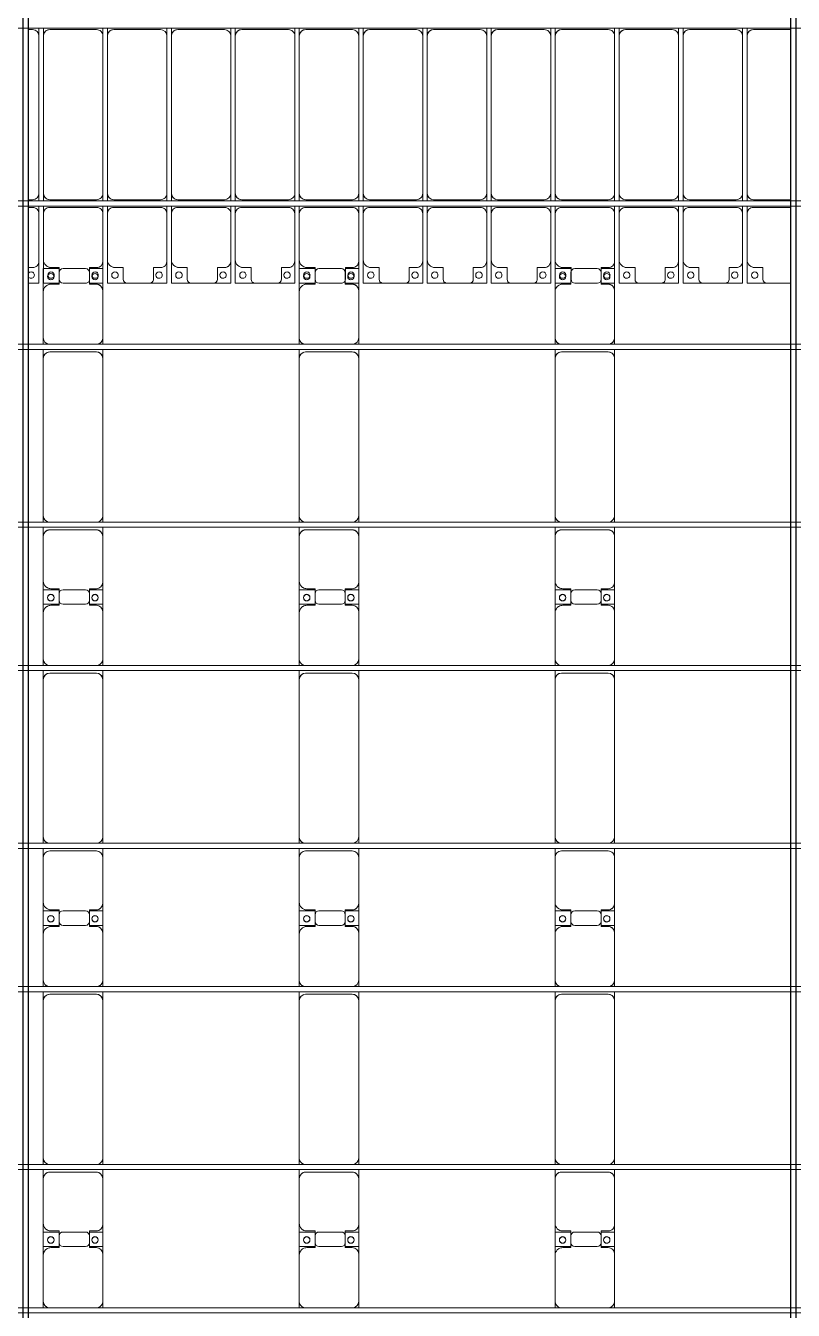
# Model space of a CAD drawing. Header units: millimetres. Extents: x -147246 to 112336, y -213734 to -86506.
# Drawn here: x -122486 to -116486, y -140885 to -130845 of the extents above; entities that cross this region are included whole.
import ezdxf

# ---------------------------------------------------------------- set-up
doc = ezdxf.new("R2010")
doc.units = ezdxf.units.MM
doc.layers.add('A-GENM', color=13, linetype='Continuous', lineweight=9)
doc.layers.add('S-BEAM', color=12, linetype='Continuous', lineweight=9)

# ---------------------------------------------------------------- blocks, each defined once
blk = doc.blocks.new('Dải phao đi lại kèm đỡ invester - DẢI PHAO ĐI LẠI-14853-BỐ TRÍ KHUNG KẾT CẤU BÈ PIN 05')
at = {"layer": 'A-GENM', "color": 7}
for p, q in [((17673, 670), (17640, 670)), ((17723, 681), (17723, 620)), ((17723, -610), (17723, 620)), ((17758, 620), (17758, 681)), ((17758, 620), (17758, -610)), ((18173, 670), (17808, 670)), ((18223, 681), (18223, 620)), ((18223, -610), (18223, 620)), ((18258, 620), (18258, 681)), ((18258, 620), (18258, -610)), ((18673, 670), (18308, 670)), ((18723, 681), (18723, 620)), ((18723, -610), (18723, 620)), ((18758, 620), (18758, 681)), ((18758, 620), (18758, -610)), ((19173, 670), (18808, 670)), ((19223, 681), (19223, 620)), ((19223, -610), (19223, 620)), ((19258, 620), (19258, 681)), ((19258, 620), (19258, -610)), ((19673, 670), (19308, 670)), ((19723, 681), (19723, 620)), ((19723, -610), (19723, 620)), ((19758, 620), (19758, 681)), ((19758, 620), (19758, -610)), ((20173, 670), (19808, 670)), ((20223, 681), (20223, 620)), ((20223, -610), (20223, 620)), ((20258, 620), (20258, 681)), ((20258, 620), (20258, -610)), ((20673, 670), (20308, 670)), ((20723, 681), (20723, 620)), ((20723, -610), (20723, 620)), ((20758, 620), (20758, 681)), ((20758, 620), (20758, -610)), ((21173, 670), (20808, 670)), ((21223, 681), (21223, 620)), ((21223, -610), (21223, 620)), ((21258, 620), (21258, 681)), ((21258, 620), (21258, -610)), ((21673, 670), (21308, 670)), ((21723, 681), (21723, 620)), ((21723, -610), (21723, 620)), ((21758, 620), (21758, 681)), ((21758, 620), (21758, -610)), ((22173, 670), (21808, 670)), ((22223, 681), (22223, 620)), ((22223, -610), (22223, 620)), ((22258, 620), (22258, 681)), ((22258, 620), (22258, -610)), ((22673, 670), (22308, 670)), ((22723, 681), (22723, 620)), ((22723, -610), (22723, 620)), ((22758, 620), (22758, 681)), ((22758, 620), (22758, -610)), ((23173, 670), (22808, 670)), ((23223, 681), (23223, 620)), ((23223, -610), (23223, 620)), ((23258, 620), (23258, 681)), ((23258, 620), (23258, -610)), ((23600, 670), (23308, 670)), ((17640, -660), (17673, -660)), ((17723, -610), (17723, -669)), ((17758, -669), (17758, -610)), ((17808, -660), (18173, -660)), ((18223, -610), (18223, -669)), ((18258, -669), (18258, -610)), ((18308, -660), (18673, -660)), ((18723, -610), (18723, -669)), ((18758, -669), (18758, -610)), ((18808, -660), (19173, -660)), ((19223, -610), (19223, -669)), ((19258, -669), (19258, -610)), ((19308, -660), (19673, -660)), ((19723, -610), (19723, -669)), ((19758, -669), (19758, -610)), ((19808, -660), (20173, -660)), ((20223, -610), (20223, -669)), ((20258, -669), (20258, -610)), ((20308, -660), (20673, -660)), ((20723, -610), (20723, -669)), ((20758, -669), (20758, -610)), ((20808, -660), (21173, -660)), ((21223, -610), (21223, -669)), ((21258, -669), (21258, -610)), ((21308, -660), (21673, -660)), ((21723, -610), (21723, -669)), ((21758, -669), (21758, -610)), ((21808, -660), (22173, -660)), ((22223, -610), (22223, -669)), ((22258, -669), (22258, -610)), ((22308, -660), (22673, -660)), ((22723, -610), (22723, -669)), ((22758, -669), (22758, -610)), ((22808, -660), (23173, -660)), ((23223, -610), (23223, -669)), ((23258, -669), (23258, -610)), ((23308, -660), (23600, -660)), ((17673, -720), (17640, -720)), ((17723, -709), (17723, -770)), ((17723, -1140), (17723, -770)), ((17758, -770), (17758, -709)), ((17758, -770), (17758, -1130)), ((18173, -720), (17808, -720)), ((18223, -709), (18223, -770)), ((18223, -1140), (18223, -770)), ((18258, -770), (18258, -709)), ((18258, -770), (18258, -1130)), ((18673, -720), (18308, -720)), ((18723, -709), (18723, -770)), ((18723, -1140), (18723, -770)), ((18758, -770), (18758, -709)), ((18758, -770), (18758, -1130)), ((19173, -720), (18808, -720)), ((19223, -709), (19223, -770)), ((19223, -1140), (19223, -770)), ((19258, -770), (19258, -709)), ((19258, -770), (19258, -1130)), ((19673, -720), (19308, -720)), ((19723, -709), (19723, -770)), ((19723, -1140), (19723, -770)), ((19758, -770), (19758, -709)), ((19758, -770), (19758, -1130)), ((20173, -720), (19808, -720)), ((20223, -709), (20223, -770)), ((20223, -1140), (20223, -770)), ((20258, -770), (20258, -709)), ((20258, -770), (20258, -1130)), ((20673, -720), (20308, -720)), ((20723, -709), (20723, -770)), ((20723, -1140), (20723, -770)), ((20758, -770), (20758, -709)), ((20758, -770), (20758, -1130)), ((21173, -720), (20808, -720)), ((21223, -709), (21223, -770)), ((21223, -1140), (21223, -770)), ((21258, -770), (21258, -709)), ((21258, -770), (21258, -1130)), ((21673, -720), (21308, -720)), ((21723, -709), (21723, -770)), ((21723, -1140), (21723, -770)), ((21758, -770), (21758, -709)), ((21758, -770), (21758, -1130)), ((22173, -720), (21808, -720)), ((22223, -709), (22223, -770)), ((22223, -1140), (22223, -770)), ((22258, -770), (22258, -709)), ((22258, -770), (22258, -1130)), ((22673, -720), (22308, -720)), ((22723, -709), (22723, -770)), ((22723, -1140), (22723, -770)), ((22758, -770), (22758, -709)), ((22758, -770), (22758, -1130)), ((23173, -720), (22808, -720)), ((23223, -709), (23223, -770)), ((23223, -1140), (23223, -770)), ((23258, -770), (23258, -709)), ((23258, -770), (23258, -1130)), ((23600, -720), (23308, -720)), ((17640, -1190), (17673, -1190)), ((17723, -1140), (17723, -1312)), ((17758, -1312), (17758, -1130)), ((17818, -1190), (17882, -1190)), ((17882, -1190), (17882, -1282)), ((18118, -1282), (18118, -1190)), ((18118, -1190), (18173, -1190)), ((18223, -1140), (18223, -1312)), ((18258, -1312), (18258, -1130)), ((18318, -1190), (18382, -1190)), ((18382, -1190), (18382, -1282)), ((18618, -1282), (18618, -1190)), ((18618, -1190), (18673, -1190)), ((18723, -1140), (18723, -1312)), ((18758, -1312), (18758, -1130)), ((18818, -1190), (18882, -1190)), ((18882, -1190), (18882, -1282)), ((19118, -1282), (19118, -1190)), ((19118, -1190), (19173, -1190)), ((19223, -1140), (19223, -1312)), ((19258, -1312), (19258, -1130)), ((19318, -1190), (19382, -1190)), ((19382, -1190), (19382, -1282)), ((19618, -1282), (19618, -1190)), ((19618, -1190), (19673, -1190)), ((19723, -1140), (19723, -1312)), ((19758, -1312), (19758, -1130)), ((19818, -1190), (19882, -1190)), ((19882, -1190), (19882, -1282)), ((20118, -1282), (20118, -1190)), ((20118, -1190), (20173, -1190)), ((20223, -1140), (20223, -1312)), ((20258, -1312), (20258, -1130)), ((20318, -1190), (20382, -1190)), ((20382, -1190), (20382, -1282)), ((20618, -1282), (20618, -1190)), ((20618, -1190), (20673, -1190)), ((20723, -1140), (20723, -1312)), ((20758, -1312), (20758, -1130)), ((20818, -1190), (20882, -1190)), ((20882, -1190), (20882, -1282)), ((21118, -1282), (21118, -1190)), ((21118, -1190), (21173, -1190)), ((21223, -1140), (21223, -1312)), ((21258, -1312), (21258, -1130)), ((21318, -1190), (21382, -1190)), ((21382, -1190), (21382, -1282)), ((21618, -1282), (21618, -1190)), ((21618, -1190), (21673, -1190)), ((21723, -1140), (21723, -1312)), ((21758, -1312), (21758, -1130)), ((21818, -1190), (21882, -1190)), ((21882, -1190), (21882, -1282)), ((22118, -1282), (22118, -1190)), ((22118, -1190), (22173, -1190)), ((22223, -1140), (22223, -1312)), ((22258, -1312), (22258, -1130)), ((22318, -1190), (22382, -1190)), ((22382, -1190), (22382, -1282)), ((22618, -1282), (22618, -1190)), ((22618, -1190), (22673, -1190)), ((22723, -1140), (22723, -1312)), ((22758, -1312), (22758, -1130)), ((22818, -1190), (22882, -1190)), ((22882, -1190), (22882, -1282)), ((23118, -1282), (23118, -1190)), ((23118, -1190), (23173, -1190)), ((23223, -1140), (23223, -1312)), ((23258, -1312), (23258, -1130)), ((23318, -1190), (23382, -1190)), ((23382, -1190), (23382, -1282)), ((17723, -1312), (17640, -1312)), ((17882, -1312), (17758, -1312)), ((17912, -1312), (18088, -1312)), ((18223, -1312), (18118, -1312)), ((18412, -1312), (18258, -1312)), ((18412, -1312), (18588, -1312)), ((18723, -1312), (18588, -1312)), ((18912, -1312), (18758, -1312)), ((18912, -1312), (19088, -1312)), ((19223, -1312), (19088, -1312)), ((19412, -1312), (19258, -1312)), ((19412, -1312), (19588, -1312)), ((19723, -1312), (19588, -1312)), ((19882, -1312), (19758, -1312)), ((19912, -1312), (20088, -1312)), ((20223, -1312), (20118, -1312)), ((20412, -1312), (20258, -1312)), ((20412, -1312), (20588, -1312)), ((20723, -1312), (20588, -1312)), ((20912, -1312), (20758, -1312)), ((20912, -1312), (21088, -1312)), ((21223, -1312), (21088, -1312)), ((21412, -1312), (21258, -1312)), ((21412, -1312), (21588, -1312)), ((21723, -1312), (21588, -1312)), ((21882, -1312), (21758, -1312)), ((21912, -1312), (22088, -1312)), ((22223, -1312), (22118, -1312)), ((22412, -1312), (22258, -1312)), ((22412, -1312), (22588, -1312)), ((22723, -1312), (22588, -1312)), ((22911, -1312), (22758, -1312)), ((22912, -1312), (23088, -1312)), ((23223, -1312), (23088, -1312)), ((23412, -1312), (23258, -1312)), ((23412, -1312), (23588, -1312)), ((23600, -1312), (23588, -1312))]:
    blk.add_line(p, q, dxfattribs=at)
for centre, radius, start, end in [((17673, 620), 50, 0, 90), ((17673, 620), 50, 0, 90), ((17808, 620), 50, 90, 180), ((17808, 620), 50, 90, 165), ((18173, 620), 50, 360, 90), ((18173, 620), 50, 360, 90), ((18308, 620), 50, 90, 180), ((18308, 620), 50, 90, 165), ((18673, 620), 50, 0, 90), ((18673, 620), 50, 0, 90), ((18808, 620), 50, 90, 180), ((18808, 620), 50, 90, 165), ((19173, 620), 50, 0, 90), ((19173, 620), 50, 0, 90), ((19308, 620), 50, 90, 180), ((19308, 620), 50, 90, 165), ((19673, 620), 50, 360, 90), ((19673, 620), 50, 360, 90), ((19808, 620), 50, 90, 180), ((19808, 620), 50, 90, 165), ((20173, 620), 50, 0, 90), ((20173, 620), 50, 0, 90), ((20308, 620), 50, 90, 180), ((20308, 620), 50, 90, 165), ((20673, 620), 50, 0, 90), ((20673, 620), 50, 0, 90), ((20808, 620), 50, 90, 180), ((20808, 620), 50, 90, 165), ((21173, 620), 50, 0, 90), ((21173, 620), 50, 0, 90), ((21308, 620), 50, 90, 180), ((21308, 620), 50, 90, 165), ((21673, 620), 50, 360, 90), ((21673, 620), 50, 360, 90), ((21808, 620), 50, 90, 180), ((21808, 620), 50, 90, 165), ((22173, 620), 50, 360, 90), ((22173, 620), 50, 360, 90), ((22308, 620), 50, 90, 180), ((22308, 620), 50, 90, 165), ((22673, 620), 50, 0, 90), ((22673, 620), 50, 0, 90), ((22808, 620), 50, 90, 180), ((22808, 620), 50, 90, 165), ((23173, 620), 50, 0, 90), ((23173, 620), 50, 0, 90), ((23308, 620), 50, 90, 180), ((23308, 620), 50, 90, 165), ((17673, -610), 50, 270, 360), ((17673, -610), 50, 315, 360), ((17808, -610), 50, 180, 270), ((17808, -610), 50, 180, 255), ((18173, -610), 50, 270, 0), ((18173, -610), 50, 315, 0), ((18308, -610), 50, 180, 270), ((18308, -610), 50, 180, 255), ((18673, -610), 50, 270, 0), ((18673, -610), 50, 315, 0), ((18808, -610), 50, 180, 270), ((18808, -610), 50, 180, 255), ((19173, -610), 50, 270, 360), ((19173, -610), 50, 315, 360), ((19308, -610), 50, 180, 270), ((19308, -610), 50, 180, 255), ((19673, -610), 50, 270, 0), ((19673, -610), 50, 315, 0), ((19808, -610), 50, 180, 270), ((19808, -610), 50, 180, 255), ((20173, -610), 50, 270, 0), ((20173, -610), 50, 315, 0), ((20308, -610), 50, 180, 270), ((20308, -610), 50, 180, 255), ((20673, -610), 50, 270, 0), ((20673, -610), 50, 315, 0), ((20808, -610), 50, 180, 270), ((20808, -610), 50, 180, 255), ((21173, -610), 50, 270, 0), ((21173, -610), 50, 315, 0), ((21308, -610), 50, 180, 270), ((21308, -610), 50, 180, 255), ((21673, -610), 50, 270, 0), ((21673, -610), 50, 315, 0), ((21808, -610), 50, 180, 270), ((21808, -610), 50, 180, 255), ((22173, -610), 50, 270, 0), ((22173, -610), 50, 315, 0), ((22308, -610), 50, 180, 270), ((22308, -610), 50, 180, 225), ((22308, -610), 50, 237.5096, 255), ((22673, -610), 50, 270, 0), ((22673, -610), 50, 315, 0), ((22808, -610), 50, 180, 270), ((22808, -610), 50, 180, 255), ((23173, -610), 50, 270, 0), ((23173, -610), 50, 315, 0), ((23308, -610), 50, 180, 270), ((23308, -610), 50, 180, 255), ((17673, -770), 50, 360, 90), ((17673, -770), 50, 45, 90), ((17808, -770), 50, 90, 180), ((17808, -770), 50, 90, 135), ((18173, -770), 50, 360, 90), ((18173, -770), 50, 45, 90), ((18308, -770), 50, 90, 180), ((18308, -770), 50, 90, 135), ((18673, -770), 50, 0, 90), ((18673, -770), 50, 45, 90), ((18808, -770), 50, 90, 180), ((18808, -770), 50, 90, 135), ((19173, -770), 50, 360, 90), ((19173, -770), 50, 45, 90), ((19308, -770), 50, 90, 180), ((19308, -770), 50, 90, 135), ((19673, -770), 50, 0, 90), ((19673, -770), 50, 45, 90), ((19808, -770), 50, 90, 180), ((19808, -770), 50, 90, 135), ((20173, -770), 50, 0, 90), ((20173, -770), 50, 45, 90), ((20308, -770), 50, 90, 180), ((20308, -770), 50, 90, 135), ((20673, -770), 50, 360, 90), ((20673, -770), 50, 45, 90), ((20808, -770), 50, 90, 180), ((20808, -770), 50, 90, 135), ((21173, -770), 50, 360, 90), ((21173, -770), 50, 45, 90), ((21308, -770), 50, 90, 180), ((21308, -770), 50, 90, 135), ((21673, -770), 50, 360, 90), ((21673, -770), 50, 45, 90), ((21808, -770), 50, 90, 180), ((21808, -770), 50, 90, 135), ((22173, -770), 50, 360, 90), ((22173, -770), 50, 45, 90), ((22308, -770), 50, 90, 180), ((22308, -770), 50, 90, 129.8645), ((22673, -770), 50, 0, 90), ((22673, -770), 50, 45, 90), ((22808, -770), 50, 90, 180), ((22808, -770), 50, 90, 135), ((23173, -770), 50, 0, 90), ((23173, -770), 50, 45, 90), ((23308, -770), 50, 90, 180), ((23308, -770), 50, 90, 135), ((17673, -1140), 50, 270, 0), ((17673, -1140), 50, 270, 315), ((17818, -1130), 60, 180, 270), ((17818, -1130), 60, 240, 270), ((18173, -1140), 50, 270, 360), ((18173, -1140), 50, 270, 315), ((18318, -1130), 60, 180, 270), ((18318, -1130), 60, 240, 270), ((18673, -1140), 50, 270, 360), ((18673, -1140), 50, 270, 315), ((18818, -1130), 60, 180, 270), ((18818, -1130), 60, 240, 270), ((19173, -1140), 50, 270, 360), ((19173, -1140), 50, 270, 315), ((19318, -1130), 60, 180, 270), ((19318, -1130), 60, 240, 270), ((19673, -1140), 50, 270, 360), ((19673, -1140), 50, 270, 315), ((19818, -1130), 60, 180, 270), ((19818, -1130), 60, 240, 270), ((20173, -1140), 50, 270, 0), ((20173, -1140), 50, 270, 315), ((20318, -1130), 60, 180, 270), ((20318, -1130), 60, 240, 270), ((20673, -1140), 50, 270, 360), ((20673, -1140), 50, 270, 315), ((20818, -1130), 60, 180, 270), ((20818, -1130), 60, 240, 270), ((21173, -1140), 50, 270, 360), ((21173, -1140), 50, 270, 315), ((21318, -1130), 60, 180, 270), ((21318, -1130), 60, 240, 270), ((21673, -1140), 50, 270, 360), ((21673, -1140), 50, 270, 315), ((21818, -1130), 60, 180, 270), ((21818, -1130), 60, 240, 270), ((22173, -1140), 50, 270, 0), ((22173, -1140), 50, 270, 315), ((22318, -1130), 60, 180, 270), ((22318, -1130), 60, 240, 270), ((22673, -1140), 50, 270, 360), ((22673, -1140), 50, 270, 315), ((22818, -1130), 60, 180, 270), ((22818, -1130), 60, 240, 270), ((23173, -1140), 50, 270, 0), ((23173, -1140), 50, 270, 315), ((23318, -1130), 60, 180, 270), ((23318, -1130), 60, 240, 270), ((17662, -1249), 25, 90, 150), ((17662, -1249), 25, 210, 270), ((17662, -1249), 25, 270, 90), ((17817, -1249), 25, 90, 270), ((17817, -1249), 25, 270, 90), ((17912, -1282), 30, 180, 270), ((18088, -1282), 30, 270, 0), ((18162, -1249), 25, 90, 270), ((18162, -1249), 25, 270, 90), ((18317, -1249), 25, 90, 270), ((18317, -1249), 25, 270, 90), ((18412, -1282), 30, 180, 270), ((18412, -1282), 30, 210, 270), ((18588, -1282), 30, 270, 0), ((18588, -1282), 30, 270, 330), ((18662, -1249), 25, 90, 270), ((18662, -1249), 25, 165, 180), ((18662, -1249), 25, 270, 90), ((18817, -1249), 25, 90, 270), ((18817, -1249), 25, 270, 90), ((18912, -1282), 30, 180, 270), ((18912, -1282), 30, 210, 270), ((19088, -1282), 30, 270, 360), ((19088, -1282), 30, 270, 330), ((19162, -1249), 25, 90, 270), ((19162, -1249), 25, 165, 180), ((19162, -1249), 25, 270, 90), ((19317, -1249), 25, 90, 270), ((19317, -1249), 25, 270, 90), ((19412, -1282), 30, 180, 270), ((19412, -1282), 30, 210, 270), ((19588, -1282), 30, 270, 0), ((19588, -1282), 30, 270, 330), ((19662, -1249), 25, 90, 270), ((19662, -1249), 25, 165, 180), ((19662, -1249), 25, 270, 90), ((19817, -1249), 25, 90, 270), ((19817, -1249), 25, 270, 90), ((19912, -1282), 30, 180, 270), ((20088, -1282), 30, 270, 0), ((20162, -1249), 25, 90, 270), ((20162, -1249), 25, 270, 90), ((20317, -1249), 25, 90, 270), ((20317, -1249), 25, 270, 90), ((20412, -1282), 30, 180, 270), ((20412, -1282), 30, 210, 270), ((20588, -1282), 30, 270, 0), ((20588, -1282), 30, 270, 330), ((20662, -1249), 25, 90, 270), ((20662, -1249), 25, 165, 180), ((20662, -1249), 25, 270, 90), ((20817, -1249), 25, 90, 270), ((20817, -1249), 25, 270, 90), ((20912, -1282), 30, 180, 270), ((20912, -1282), 30, 210, 270), ((21088, -1282), 30, 270, 0), ((21088, -1282), 30, 270, 330), ((21162, -1249), 25, 90, 270), ((21162, -1249), 25, 165, 180), ((21162, -1249), 25, 270, 90), ((21317, -1249), 25, 90, 270), ((21317, -1249), 25, 270, 90), ((21412, -1282), 30, 180, 270), ((21412, -1282), 30, 210, 270), ((21588, -1282), 30, 270, 0), ((21588, -1282), 30, 270, 330), ((21662, -1249), 25, 90, 270), ((21662, -1249), 25, 165, 180), ((21662, -1249), 25, 270, 90), ((21817, -1249), 25, 90, 270), ((21817, -1249), 25, 270, 90), ((21912, -1282), 30, 180, 270), ((22088, -1282), 30, 270, 360), ((22162, -1249), 25, 90, 270), ((22162, -1249), 25, 270, 90), ((22317, -1249), 25, 90, 270), ((22317, -1249), 25, 270, 90), ((22412, -1282), 30, 180, 270), ((22412, -1282), 30, 210, 270), ((22588, -1282), 30, 270, 0), ((22588, -1282), 30, 270, 330), ((22662, -1249), 25, 90, 270), ((22662, -1249), 25, 165, 180), ((22662, -1249), 25, 270, 90), ((22817, -1249), 25, 90, 270), ((22817, -1249), 25, 270, 90), ((22912, -1282), 30, 180, 270), ((22912, -1282), 30, 210, 268.5208), ((23088, -1282), 30, 270, 360), ((23088, -1282), 30, 270, 330), ((23162, -1249), 25, 90, 270), ((23162, -1249), 25, 165, 180), ((23162, -1249), 25, 270, 90), ((23317, -1249), 25, 90, 270), ((23317, -1249), 25, 270, 90), ((23412, -1282), 30, 180, 270), ((23412, -1282), 30, 210, 270), ((23588, -1282), 30, 270, 285), ((23588, -1282), 30, 270, 285)]:
    blk.add_arc(centre, radius, start, end, dxfattribs=at)
blk = doc.blocks.new('Dầm C52 - Dầm C52-18775-BỐ TRÍ KHUNG KẾT CẤU BÈ PIN 05')
at = {"layer": 'S-BEAM', "color": 1}
blk.add_line((-74474, 20), (74474, 20), dxfattribs=at)
blk = doc.blocks.new('Dầm C52 - Dầm C52-18776-BỐ TRÍ KHUNG KẾT CẤU BÈ PIN 05')
at = {"layer": 'S-BEAM', "color": 1}
for p, q in [((-74474, 20), (74474, 20)), ((74474, -20), (-74474, -20))]:
    blk.add_line(p, q, dxfattribs=at)
blk = doc.blocks.new('Dầm C52 - Dầm C52-18777-BỐ TRÍ KHUNG KẾT CẤU BÈ PIN 05')
at = {"layer": 'S-BEAM', "color": 1}
for p, q in [((-74474, 20), (74474, 20)), ((74474, -20), (-74474, -20))]:
    blk.add_line(p, q, dxfattribs=at)
blk = doc.blocks.new('Dầm C52 - Dầm C52-18778-BỐ TRÍ KHUNG KẾT CẤU BÈ PIN 05')
at = {"layer": 'S-BEAM', "color": 1}
for p, q in [((-74474, 20), (74474, 20)), ((74474, -20), (-74474, -20))]:
    blk.add_line(p, q, dxfattribs=at)
blk = doc.blocks.new('Dầm C52 - Dầm C52-18779-BỐ TRÍ KHUNG KẾT CẤU BÈ PIN 05')
at = {"layer": 'S-BEAM', "color": 1}
for p, q in [((-74474, 20), (74474, 20)), ((74474, -20), (-74474, -20))]:
    blk.add_line(p, q, dxfattribs=at)
blk = doc.blocks.new('Dầm C52 - Hộp 40x60-38180-BỐ TRÍ KHUNG KẾT CẤU BÈ PIN 05')
at = {"layer": 'S-BEAM', "color": 3, "lineweight": 25}
for p, q in [((-38420, 20), (38420, 20)), ((38420, -20), (-38420, -20))]:
    blk.add_line(p, q, dxfattribs=at)
blk = doc.blocks.new('Dai phao do pin - DẢI PHAO ĐỠ PIN-36101-BỐ TRÍ KHUNG KẾT CẤU BÈ PIN 05')
at = {"layer": 'A-GENM', "color": 7}
for p, q in [((25820, 242), (25870, 242)), ((26230, 242), (25870, 242)), ((26230, 242), (26412, 242)), ((26298, 242), (26480, 242)), ((26298, 118), (26298, 242)), ((26412, 242), (26412, 118)), ((26830, 242), (26480, 242)), ((26830, 242), (26899, 242)), ((26940, 242), (26990, 242)), ((28220, 242), (26990, 242)), ((28220, 242), (28290, 242)), ((28330, 242), (28380, 242)), ((28740, 242), (28380, 242)), ((28740, 242), (28922, 242)), ((28808, 242), (28990, 242)), ((28808, 118), (28808, 242)), ((28922, 242), (28922, 118)), ((29340, 242), (28990, 242)), ((29340, 242), (29410, 242)), ((29450, 242), (29500, 242)), ((30730, 242), (29500, 242)), ((30730, 242), (30800, 242)), ((30840, 242), (30890, 242)), ((31250, 242), (30890, 242)), ((31250, 242), (31432, 242)), ((31318, 242), (31500, 242)), ((31318, 118), (31318, 242)), ((31432, 242), (31432, 118)), ((31850, 242), (31500, 242)), ((31850, 242), (31920, 242)), ((31960, 242), (32010, 242)), ((33240, 242), (32010, 242)), ((33240, 242), (33310, 242)), ((33350, 242), (33400, 242)), ((33760, 242), (33400, 242)), ((33760, 242), (33942, 242)), ((33942, 242), (33942, 118)), ((26290, 118), (26290, 182)), ((26382, 118), (26290, 118)), ((26420, 118), (26328, 118)), ((26420, 182), (26420, 118)), ((26880, -173), (26880, 192)), ((28270, -173), (28270, 192)), ((28800, 118), (28800, 182)), ((28892, 118), (28800, 118)), ((28930, 118), (28838, 118)), ((28930, 182), (28930, 118)), ((29390, -173), (29390, 192)), ((30780, -173), (30780, 192)), ((31310, 118), (31310, 182)), ((31402, 118), (31310, 118)), ((31440, 118), (31348, 118)), ((31440, 182), (31440, 118)), ((31900, -173), (31900, 192)), ((33290, -173), (33290, 192)), ((33820, 118), (33820, 182)), ((33912, 118), (33820, 118)), ((26298, 88), (26298, -88)), ((26412, -88), (26412, 88)), ((28808, 88), (28808, -88)), ((28922, -88), (28922, 88)), ((31318, 88), (31318, -88)), ((31432, -88), (31432, 88)), ((33942, -88), (33942, 88)), ((26290, -173), (26290, -118)), ((26290, -118), (26382, -118)), ((26298, -223), (26298, -118)), ((26328, -118), (26420, -118)), ((26412, -118), (26412, -223)), ((26420, -118), (26420, -173)), ((28800, -173), (28800, -118)), ((28800, -118), (28892, -118)), ((28808, -223), (28808, -118)), ((28838, -118), (28930, -118)), ((28922, -118), (28922, -223)), ((28930, -118), (28930, -173)), ((31310, -173), (31310, -118)), ((31310, -118), (31402, -118)), ((31318, -223), (31318, -118)), ((31348, -118), (31440, -118)), ((31432, -118), (31432, -223)), ((31440, -118), (31440, -173)), ((33820, -173), (33820, -118)), ((33820, -118), (33912, -118)), ((33942, -118), (33942, -223)), ((25870, -223), (25820, -223)), ((25870, -223), (26240, -223)), ((26412, -223), (26240, -223)), ((26470, -223), (26298, -223)), ((26470, -223), (26830, -223)), ((26899, -223), (26830, -223)), ((26990, -223), (26940, -223)), ((26990, -223), (28220, -223)), ((28290, -223), (28220, -223)), ((28380, -223), (28330, -223)), ((28380, -223), (28750, -223)), ((28922, -223), (28750, -223)), ((28980, -223), (28808, -223)), ((28980, -223), (29340, -223)), ((29410, -223), (29340, -223)), ((29500, -223), (29450, -223)), ((29500, -223), (30730, -223)), ((30800, -223), (30730, -223)), ((30890, -223), (30840, -223)), ((30890, -223), (31260, -223)), ((31432, -223), (31260, -223)), ((31490, -223), (31318, -223)), ((31490, -223), (31850, -223)), ((31920, -223), (31850, -223)), ((32010, -223), (31960, -223)), ((32010, -223), (33240, -223)), ((33310, -223), (33240, -223)), ((33400, -223), (33350, -223)), ((33400, -223), (33770, -223)), ((33942, -223), (33770, -223))]:
    blk.add_line(p, q, dxfattribs=at)
for centre, radius, start, end in [((25870, 192), 50, 90, 173.0595), ((25870, 192), 50, 135, 173.0595), ((26230, 182), 60, 0, 90), ((26230, 182), 60, 0, 30), ((26349, 183), 25, 360, 180), ((26351, 183), 25, 0, 180), ((26480, 182), 60, 90, 180), ((26480, 182), 60, 150, 180), ((26830, 192), 50, 360, 90), ((26830, 192), 50, 360, 45), ((26990, 192), 50, 90, 173.0595), ((26990, 192), 50, 105, 173.0595), ((28220, 192), 50, 0, 90), ((28220, 192), 50, 15, 90), ((28380, 192), 50, 90, 173.0595), ((28380, 192), 50, 135, 173.0595), ((28740, 182), 60, 360, 90), ((28740, 182), 60, 360, 30), ((28859, 183), 25, 360, 180), ((28861, 183), 25, 0, 180), ((28990, 182), 60, 90, 180), ((28990, 182), 60, 150, 180), ((29340, 192), 50, 0, 90), ((29340, 192), 50, 0, 45), ((29500, 192), 50, 90, 173.0595), ((29500, 192), 50, 105, 173.0595), ((30730, 192), 50, 0, 90), ((30730, 192), 50, 15, 90), ((30890, 192), 50, 90, 173.0595), ((30890, 192), 50, 135, 173.0595), ((31250, 182), 60, 360, 90), ((31250, 182), 60, 360, 30), ((31369, 183), 25, 360, 180), ((31371, 183), 25, 0, 180), ((31500, 182), 60, 90, 180), ((31500, 182), 60, 150, 180), ((31850, 192), 50, 0, 90), ((31850, 192), 50, 0, 45), ((32010, 192), 50, 90, 173.0595), ((32010, 192), 50, 105, 173.0595), ((33240, 192), 50, 360, 90), ((33240, 192), 50, 15, 90), ((33400, 192), 50, 90, 173.0595), ((33400, 192), 50, 135, 173.0595), ((33760, 182), 60, 360, 90), ((33760, 182), 60, 360, 30), ((33879, 183), 25, 0, 180), ((26328, 88), 30, 90, 180), ((26349, 183), 25, 180, 0), ((26351, 183), 25, 180, 0), ((26382, 88), 30, 360, 90), ((28838, 88), 30, 90, 180), ((28859, 183), 25, 180, 0), ((28861, 183), 25, 180, 360), ((28892, 88), 30, 0, 90), ((31348, 88), 30, 90, 180), ((31369, 183), 25, 180, 360), ((31371, 183), 25, 180, 0), ((31402, 88), 30, 0, 90), ((33879, 183), 25, 180, 0), ((33912, 88), 30, 360, 90), ((26328, -88), 30, 180, 270), ((26382, -88), 30, 270, 0), ((28838, -88), 30, 180, 270), ((28892, -88), 30, 270, 360), ((31348, -88), 30, 180, 270), ((31402, -88), 30, 270, 0), ((33912, -88), 30, 270, 360), ((25870, -173), 50, 186.9405, 270), ((25870, -173), 50, 186.9405, 225), ((26240, -173), 50, 270, 0), ((26240, -173), 50, 315, 0), ((26349, -162), 25, 360, 180), ((26349, -162), 25, 180, 360), ((26351, -162), 25, 360, 180), ((26351, -162), 25, 180, 360), ((26470, -173), 50, 180, 270), ((26470, -173), 50, 180, 225), ((26830, -173), 50, 270, 0), ((26830, -173), 50, 315, 360), ((26990, -173), 50, 186.9405, 270), ((26990, -173), 50, 186.9405, 270), ((28220, -173), 50, 270, 360), ((28220, -173), 50, 285, 360), ((28380, -173), 50, 186.9405, 270), ((28380, -173), 50, 186.9405, 225), ((28750, -173), 50, 270, 360), ((28750, -173), 50, 315, 0), ((28859, -162), 25, 360, 180), ((28859, -162), 25, 180, 360), ((28861, -162), 25, 0, 180), ((28861, -162), 25, 180, 360), ((28980, -173), 50, 180, 270), ((28980, -173), 50, 180, 225), ((29340, -173), 50, 270, 360), ((29340, -173), 50, 315, 360), ((29500, -173), 50, 186.9405, 270), ((29500, -173), 50, 186.9405, 270), ((30730, -173), 50, 270, 0), ((30730, -173), 50, 285, 0), ((30890, -173), 50, 186.9405, 270), ((30890, -173), 50, 186.9405, 225), ((31260, -173), 50, 270, 360), ((31260, -173), 50, 315, 0), ((31369, -162), 25, 360, 180), ((31369, -162), 25, 180, 360), ((31371, -162), 25, 360, 180), ((31371, -162), 25, 180, 0), ((31490, -173), 50, 180, 270), ((31490, -173), 50, 180, 225), ((31850, -173), 50, 270, 0), ((31850, -173), 50, 315, 0), ((32010, -173), 50, 186.9405, 270), ((32010, -173), 50, 186.9405, 270), ((33240, -173), 50, 270, 0), ((33240, -173), 50, 285, 0), ((33400, -173), 50, 186.9405, 270), ((33400, -173), 50, 186.9405, 225), ((33770, -173), 50, 270, 360), ((33770, -173), 50, 315, 360), ((33879, -162), 25, 0, 180), ((33879, -162), 25, 180, 0)]:
    blk.add_arc(centre, radius, start, end, dxfattribs=at)
blk = doc.blocks.new('Dai phao do pin - DẢI PHAO ĐỠ PIN-36132-BỐ TRÍ KHUNG KẾT CẤU BÈ PIN 05')
at = {"layer": 'A-GENM', "color": 7}
for p, q in [((25820, 242), (25870, 242)), ((26230, 242), (25870, 242)), ((26230, 242), (26412, 242)), ((26298, 242), (26480, 242)), ((26298, 118), (26298, 242)), ((26412, 242), (26412, 118)), ((26830, 242), (26480, 242)), ((26830, 242), (26899, 242)), ((26940, 242), (26990, 242)), ((28220, 242), (26990, 242)), ((28220, 242), (28290, 242)), ((28330, 242), (28380, 242)), ((28740, 242), (28380, 242)), ((28740, 242), (28922, 242)), ((28808, 242), (28990, 242)), ((28808, 118), (28808, 242)), ((28922, 242), (28922, 118)), ((29340, 242), (28990, 242)), ((29340, 242), (29410, 242)), ((29450, 242), (29500, 242)), ((30730, 242), (29500, 242)), ((30730, 242), (30800, 242)), ((30840, 242), (30890, 242)), ((31250, 242), (30890, 242)), ((31250, 242), (31432, 242)), ((31318, 242), (31500, 242)), ((31318, 118), (31318, 242)), ((31432, 242), (31432, 118)), ((31850, 242), (31500, 242)), ((31850, 242), (31920, 242)), ((31960, 242), (32010, 242)), ((33240, 242), (32010, 242)), ((33240, 242), (33310, 242)), ((33350, 242), (33400, 242)), ((33760, 242), (33400, 242)), ((33760, 242), (33942, 242)), ((33942, 242), (33942, 118)), ((26290, 118), (26290, 182)), ((26382, 118), (26290, 118)), ((26420, 118), (26328, 118)), ((26420, 182), (26420, 118)), ((26880, -173), (26880, 192)), ((28270, -173), (28270, 192)), ((28800, 118), (28800, 182)), ((28892, 118), (28800, 118)), ((28930, 118), (28838, 118)), ((28930, 182), (28930, 118)), ((29390, -173), (29390, 192)), ((30780, -173), (30780, 192)), ((31310, 118), (31310, 182)), ((31402, 118), (31310, 118)), ((31440, 118), (31348, 118)), ((31440, 182), (31440, 118)), ((31900, -173), (31900, 192)), ((33290, -173), (33290, 192)), ((33820, 118), (33820, 182)), ((33912, 118), (33820, 118)), ((26298, 88), (26298, -88)), ((26412, -88), (26412, 88)), ((28808, 88), (28808, -88)), ((28922, -88), (28922, 88)), ((31318, 88), (31318, -88)), ((31432, -88), (31432, 88)), ((33942, -88), (33942, 88)), ((26290, -173), (26290, -118)), ((26290, -118), (26382, -118)), ((26298, -223), (26298, -118)), ((26328, -118), (26420, -118)), ((26412, -118), (26412, -223)), ((26420, -118), (26420, -173)), ((28800, -173), (28800, -118)), ((28800, -118), (28892, -118)), ((28808, -223), (28808, -118)), ((28838, -118), (28930, -118)), ((28922, -118), (28922, -223)), ((28930, -118), (28930, -173)), ((31310, -173), (31310, -118)), ((31310, -118), (31402, -118)), ((31318, -223), (31318, -118)), ((31348, -118), (31440, -118)), ((31432, -118), (31432, -223)), ((31440, -118), (31440, -173)), ((33820, -173), (33820, -118)), ((33820, -118), (33912, -118)), ((33942, -118), (33942, -223)), ((25870, -223), (25820, -223)), ((25870, -223), (26240, -223)), ((26412, -223), (26240, -223)), ((26470, -223), (26298, -223)), ((26470, -223), (26830, -223)), ((26899, -223), (26830, -223)), ((26990, -223), (26940, -223)), ((26990, -223), (28220, -223)), ((28290, -223), (28220, -223)), ((28380, -223), (28330, -223)), ((28380, -223), (28750, -223)), ((28922, -223), (28750, -223)), ((28980, -223), (28808, -223)), ((28980, -223), (29340, -223)), ((29410, -223), (29340, -223)), ((29500, -223), (29450, -223)), ((29500, -223), (30730, -223)), ((30800, -223), (30730, -223)), ((30890, -223), (30840, -223)), ((30890, -223), (31260, -223)), ((31432, -223), (31260, -223)), ((31490, -223), (31318, -223)), ((31490, -223), (31850, -223)), ((31920, -223), (31850, -223)), ((32010, -223), (31960, -223)), ((32010, -223), (33240, -223)), ((33310, -223), (33240, -223)), ((33400, -223), (33350, -223)), ((33400, -223), (33770, -223)), ((33942, -223), (33770, -223))]:
    blk.add_line(p, q, dxfattribs=at)
for centre, radius, start, end in [((25870, 192), 50, 90, 173.0595), ((25870, 192), 50, 135, 173.0595), ((26230, 182), 60, 0, 90), ((26230, 182), 60, 0, 30), ((26349, 183), 25, 360, 180), ((26351, 183), 25, 0, 180), ((26480, 182), 60, 90, 180), ((26480, 182), 60, 150, 180), ((26830, 192), 50, 360, 90), ((26830, 192), 50, 360, 45), ((26990, 192), 50, 90, 173.0595), ((26990, 192), 50, 105, 173.0595), ((28220, 192), 50, 0, 90), ((28220, 192), 50, 15, 90), ((28380, 192), 50, 90, 173.0595), ((28380, 192), 50, 135, 173.0595), ((28740, 182), 60, 360, 90), ((28740, 182), 60, 360, 30), ((28859, 183), 25, 360, 180), ((28861, 183), 25, 0, 180), ((28990, 182), 60, 90, 180), ((28990, 182), 60, 150, 180), ((29340, 192), 50, 0, 90), ((29340, 192), 50, 0, 45), ((29500, 192), 50, 90, 173.0595), ((29500, 192), 50, 105, 173.0595), ((30730, 192), 50, 0, 90), ((30730, 192), 50, 15, 90), ((30890, 192), 50, 90, 173.0595), ((30890, 192), 50, 135, 173.0595), ((31250, 182), 60, 360, 90), ((31250, 182), 60, 360, 30), ((31369, 183), 25, 360, 180), ((31371, 183), 25, 0, 180), ((31500, 182), 60, 90, 180), ((31500, 182), 60, 150, 180), ((31850, 192), 50, 0, 90), ((31850, 192), 50, 0, 45), ((32010, 192), 50, 90, 173.0595), ((32010, 192), 50, 105, 173.0595), ((33240, 192), 50, 360, 90), ((33240, 192), 50, 15, 90), ((33400, 192), 50, 90, 173.0595), ((33400, 192), 50, 135, 173.0595), ((33760, 182), 60, 360, 90), ((33760, 182), 60, 360, 30), ((33879, 183), 25, 0, 180), ((26328, 88), 30, 90, 180), ((26349, 183), 25, 180, 0), ((26351, 183), 25, 180, 0), ((26382, 88), 30, 360, 90), ((28838, 88), 30, 90, 180), ((28859, 183), 25, 180, 0), ((28861, 183), 25, 180, 360), ((28892, 88), 30, 0, 90), ((31348, 88), 30, 90, 180), ((31369, 183), 25, 180, 360), ((31371, 183), 25, 180, 0), ((31402, 88), 30, 0, 90), ((33879, 183), 25, 180, 0), ((33912, 88), 30, 360, 90), ((26328, -88), 30, 180, 270), ((26382, -88), 30, 270, 0), ((28838, -88), 30, 180, 270), ((28892, -88), 30, 270, 360), ((31348, -88), 30, 180, 270), ((31402, -88), 30, 270, 0), ((33912, -88), 30, 270, 360), ((25870, -173), 50, 186.9405, 270), ((25870, -173), 50, 186.9405, 225), ((26240, -173), 50, 270, 0), ((26240, -173), 50, 315, 0), ((26349, -162), 25, 360, 180), ((26349, -162), 25, 180, 360), ((26351, -162), 25, 360, 180), ((26351, -162), 25, 180, 360), ((26470, -173), 50, 180, 270), ((26470, -173), 50, 180, 225), ((26830, -173), 50, 270, 0), ((26830, -173), 50, 315, 360), ((26990, -173), 50, 186.9405, 270), ((26990, -173), 50, 186.9405, 270), ((28220, -173), 50, 270, 360), ((28220, -173), 50, 285, 360), ((28380, -173), 50, 186.9405, 270), ((28380, -173), 50, 186.9405, 225), ((28750, -173), 50, 270, 360), ((28750, -173), 50, 315, 0), ((28859, -162), 25, 360, 180), ((28859, -162), 25, 180, 360), ((28861, -162), 25, 0, 180), ((28861, -162), 25, 180, 360), ((28980, -173), 50, 180, 270), ((28980, -173), 50, 180, 225), ((29340, -173), 50, 270, 360), ((29340, -173), 50, 315, 360), ((29500, -173), 50, 186.9405, 270), ((29500, -173), 50, 186.9405, 270), ((30730, -173), 50, 270, 0), ((30730, -173), 50, 285, 0), ((30890, -173), 50, 186.9405, 270), ((30890, -173), 50, 186.9405, 225), ((31260, -173), 50, 270, 360), ((31260, -173), 50, 315, 0), ((31369, -162), 25, 360, 180), ((31369, -162), 25, 180, 360), ((31371, -162), 25, 360, 180), ((31371, -162), 25, 180, 0), ((31490, -173), 50, 180, 270), ((31490, -173), 50, 180, 225), ((31850, -173), 50, 270, 0), ((31850, -173), 50, 315, 0), ((32010, -173), 50, 186.9405, 270), ((32010, -173), 50, 186.9405, 270), ((33240, -173), 50, 270, 0), ((33240, -173), 50, 285, 0), ((33400, -173), 50, 186.9405, 270), ((33400, -173), 50, 186.9405, 225), ((33770, -173), 50, 270, 360), ((33770, -173), 50, 315, 360), ((33879, -162), 25, 0, 180), ((33879, -162), 25, 180, 0)]:
    blk.add_arc(centre, radius, start, end, dxfattribs=at)
blk = doc.blocks.new('Dai phao do pin - DẢI PHAO ĐỠ PIN-36163-BỐ TRÍ KHUNG KẾT CẤU BÈ PIN 05')
at = {"layer": 'A-GENM', "color": 7}
for p, q in [((25820, 242), (25870, 242)), ((26230, 242), (25870, 242)), ((26230, 242), (26412, 242)), ((26298, 242), (26480, 242)), ((26298, 118), (26298, 242)), ((26412, 242), (26412, 118)), ((26830, 242), (26480, 242)), ((26830, 242), (26899, 242)), ((26940, 242), (26990, 242)), ((28220, 242), (26990, 242)), ((28220, 242), (28290, 242)), ((28330, 242), (28380, 242)), ((28740, 242), (28380, 242)), ((28740, 242), (28922, 242)), ((28808, 242), (28990, 242)), ((28808, 118), (28808, 242)), ((28922, 242), (28922, 118)), ((29340, 242), (28990, 242)), ((29340, 242), (29410, 242)), ((29450, 242), (29500, 242)), ((30730, 242), (29500, 242)), ((30730, 242), (30800, 242)), ((30840, 242), (30890, 242)), ((31250, 242), (30890, 242)), ((31250, 242), (31432, 242)), ((31318, 242), (31500, 242)), ((31318, 118), (31318, 242)), ((31432, 242), (31432, 118)), ((31850, 242), (31500, 242)), ((31850, 242), (31920, 242)), ((31960, 242), (32010, 242)), ((33240, 242), (32010, 242)), ((33240, 242), (33310, 242)), ((33350, 242), (33400, 242)), ((33760, 242), (33400, 242)), ((33760, 242), (33942, 242)), ((33942, 242), (33942, 118)), ((26290, 118), (26290, 182)), ((26382, 118), (26290, 118)), ((26420, 118), (26328, 118)), ((26420, 182), (26420, 118)), ((26880, -173), (26880, 192)), ((28270, -173), (28270, 192)), ((28800, 118), (28800, 182)), ((28892, 118), (28800, 118)), ((28930, 118), (28838, 118)), ((28930, 182), (28930, 118)), ((29390, -173), (29390, 192)), ((30780, -173), (30780, 192)), ((31310, 118), (31310, 182)), ((31402, 118), (31310, 118)), ((31440, 118), (31348, 118)), ((31440, 182), (31440, 118)), ((31900, -173), (31900, 192)), ((33290, -173), (33290, 192)), ((33820, 118), (33820, 182)), ((33912, 118), (33820, 118)), ((26298, 88), (26298, -88)), ((26412, -88), (26412, 88)), ((28808, 88), (28808, -88)), ((28922, -88), (28922, 88)), ((31318, 88), (31318, -88)), ((31432, -88), (31432, 88)), ((33942, -88), (33942, 88)), ((26290, -173), (26290, -118)), ((26290, -118), (26382, -118)), ((26298, -223), (26298, -118)), ((26328, -118), (26420, -118)), ((26412, -118), (26412, -223)), ((26420, -118), (26420, -173)), ((28800, -173), (28800, -118)), ((28800, -118), (28892, -118)), ((28808, -223), (28808, -118)), ((28838, -118), (28930, -118)), ((28922, -118), (28922, -223)), ((28930, -118), (28930, -173)), ((31310, -173), (31310, -118)), ((31310, -118), (31402, -118)), ((31318, -223), (31318, -118)), ((31348, -118), (31440, -118)), ((31432, -118), (31432, -223)), ((31440, -118), (31440, -173)), ((33820, -173), (33820, -118)), ((33820, -118), (33912, -118)), ((33942, -118), (33942, -223)), ((25870, -223), (25820, -223)), ((25870, -223), (26240, -223)), ((26412, -223), (26240, -223)), ((26470, -223), (26298, -223)), ((26470, -223), (26830, -223)), ((26899, -223), (26830, -223)), ((26990, -223), (26940, -223)), ((26990, -223), (28220, -223)), ((28290, -223), (28220, -223)), ((28380, -223), (28330, -223)), ((28380, -223), (28750, -223)), ((28922, -223), (28750, -223)), ((28980, -223), (28808, -223)), ((28980, -223), (29340, -223)), ((29410, -223), (29340, -223)), ((29500, -223), (29450, -223)), ((29500, -223), (30730, -223)), ((30800, -223), (30730, -223)), ((30890, -223), (30840, -223)), ((30890, -223), (31260, -223)), ((31432, -223), (31260, -223)), ((31490, -223), (31318, -223)), ((31490, -223), (31850, -223)), ((31920, -223), (31850, -223)), ((32010, -223), (31960, -223)), ((32010, -223), (33240, -223)), ((33310, -223), (33240, -223)), ((33400, -223), (33350, -223)), ((33400, -223), (33770, -223)), ((33942, -223), (33770, -223))]:
    blk.add_line(p, q, dxfattribs=at)
for centre, radius, start, end in [((25870, 192), 50, 90, 173.0595), ((25870, 192), 50, 135, 173.0595), ((26230, 182), 60, 0, 90), ((26230, 182), 60, 0, 30), ((26349, 183), 25, 360, 180), ((26351, 183), 25, 0, 180), ((26480, 182), 60, 90, 180), ((26480, 182), 60, 150, 180), ((26830, 192), 50, 360, 90), ((26830, 192), 50, 360, 45), ((26990, 192), 50, 90, 173.0595), ((26990, 192), 50, 105, 173.0595), ((28220, 192), 50, 0, 90), ((28220, 192), 50, 15, 90), ((28380, 192), 50, 90, 173.0595), ((28380, 192), 50, 135, 173.0595), ((28740, 182), 60, 360, 90), ((28740, 182), 60, 360, 30), ((28859, 183), 25, 360, 180), ((28861, 183), 25, 0, 180), ((28990, 182), 60, 90, 180), ((28990, 182), 60, 150, 180), ((29340, 192), 50, 0, 90), ((29340, 192), 50, 0, 45), ((29500, 192), 50, 90, 173.0595), ((29500, 192), 50, 105, 173.0595), ((30730, 192), 50, 0, 90), ((30730, 192), 50, 15, 90), ((30890, 192), 50, 90, 173.0595), ((30890, 192), 50, 135, 173.0595), ((31250, 182), 60, 360, 90), ((31250, 182), 60, 360, 30), ((31369, 183), 25, 360, 180), ((31371, 183), 25, 0, 180), ((31500, 182), 60, 90, 180), ((31500, 182), 60, 150, 180), ((31850, 192), 50, 0, 90), ((31850, 192), 50, 0, 45), ((32010, 192), 50, 90, 173.0595), ((32010, 192), 50, 105, 173.0595), ((33240, 192), 50, 360, 90), ((33240, 192), 50, 15, 90), ((33400, 192), 50, 90, 173.0595), ((33400, 192), 50, 135, 173.0595), ((33760, 182), 60, 360, 90), ((33760, 182), 60, 360, 30), ((33879, 183), 25, 0, 180), ((26328, 88), 30, 90, 180), ((26349, 183), 25, 180, 0), ((26351, 183), 25, 180, 0), ((26382, 88), 30, 360, 90), ((28838, 88), 30, 90, 180), ((28859, 183), 25, 180, 0), ((28861, 183), 25, 180, 360), ((28892, 88), 30, 0, 90), ((31348, 88), 30, 90, 180), ((31369, 183), 25, 180, 360), ((31371, 183), 25, 180, 0), ((31402, 88), 30, 0, 90), ((33879, 183), 25, 180, 0), ((33912, 88), 30, 360, 90), ((26328, -88), 30, 180, 270), ((26382, -88), 30, 270, 0), ((28838, -88), 30, 180, 270), ((28892, -88), 30, 270, 360), ((31348, -88), 30, 180, 270), ((31402, -88), 30, 270, 0), ((33912, -88), 30, 270, 360), ((25870, -173), 50, 186.9405, 270), ((25870, -173), 50, 186.9405, 225), ((26240, -173), 50, 270, 0), ((26240, -173), 50, 315, 0), ((26349, -162), 25, 360, 180), ((26349, -162), 25, 180, 360), ((26351, -162), 25, 360, 180), ((26351, -162), 25, 180, 360), ((26470, -173), 50, 180, 270), ((26470, -173), 50, 180, 225), ((26830, -173), 50, 270, 0), ((26830, -173), 50, 315, 360), ((26990, -173), 50, 186.9405, 270), ((26990, -173), 50, 186.9405, 270), ((28220, -173), 50, 270, 360), ((28220, -173), 50, 285, 360), ((28380, -173), 50, 186.9405, 270), ((28380, -173), 50, 186.9405, 225), ((28750, -173), 50, 270, 360), ((28750, -173), 50, 315, 0), ((28859, -162), 25, 360, 180), ((28859, -162), 25, 180, 360), ((28861, -162), 25, 0, 180), ((28861, -162), 25, 180, 360), ((28980, -173), 50, 180, 270), ((28980, -173), 50, 180, 225), ((29340, -173), 50, 270, 360), ((29340, -173), 50, 315, 360), ((29500, -173), 50, 186.9405, 270), ((29500, -173), 50, 186.9405, 270), ((30730, -173), 50, 270, 0), ((30730, -173), 50, 285, 0), ((30890, -173), 50, 186.9405, 270), ((30890, -173), 50, 186.9405, 225), ((31260, -173), 50, 270, 360), ((31260, -173), 50, 315, 0), ((31369, -162), 25, 360, 180), ((31369, -162), 25, 180, 360), ((31371, -162), 25, 360, 180), ((31371, -162), 25, 180, 0), ((31490, -173), 50, 180, 270), ((31490, -173), 50, 180, 225), ((31850, -173), 50, 270, 0), ((31850, -173), 50, 315, 0), ((32010, -173), 50, 186.9405, 270), ((32010, -173), 50, 186.9405, 270), ((33240, -173), 50, 270, 0), ((33240, -173), 50, 285, 0), ((33400, -173), 50, 186.9405, 270), ((33400, -173), 50, 186.9405, 225), ((33770, -173), 50, 270, 360), ((33770, -173), 50, 315, 360), ((33879, -162), 25, 0, 180), ((33879, -162), 25, 180, 0)]:
    blk.add_arc(centre, radius, start, end, dxfattribs=at)
blk = doc.blocks.new('HOBANMONG_BEPIN 5_rvt-1-BỐ TRÍ KHUNG KẾT CẤU BÈ PIN 05')
at = {"layer": 'A-GENM', "color": 3, "lineweight": 25}
for name, p, rotation in [('Dải phao đi lại kèm đỡ invester - DẢI PHAO ĐI LẠI-14853-BỐ TRÍ KHUNG KẾT CẤU BÈ PIN 05', (-140105, -131545), 359.9997710135151), ('Dai phao do pin - DẢI PHAO ĐỠ PIN-36101-BỐ TRÍ KHUNG KẾT CẤU BÈ PIN 05', (-122106, -166685), 89.99977101252024), ('Dai phao do pin - DẢI PHAO ĐỠ PIN-36132-BỐ TRÍ KHUNG KẾT CẤU BÈ PIN 05', (-120106, -166685), 89.99977101252024), ('Dai phao do pin - DẢI PHAO ĐỠ PIN-36163-BỐ TRÍ KHUNG KẾT CẤU BÈ PIN 05', (-118106, -166685), 89.99977101252024)]:
    blk.add_blockref(name, p, dxfattribs=dict(at, rotation=rotation))
at = {"layer": 'S-BEAM', "color": 3, "lineweight": 25}
for name, p, rotation in [('Dầm C52 - Hộp 40x60-38180-BỐ TRÍ KHUNG KẾT CẤU BÈ PIN 05', (-122486, -130974), 269.9997710125197), ('Dầm C52 - Hộp 40x60-38180-BỐ TRÍ KHUNG KẾT CẤU BÈ PIN 05', (-116486, -130974), 269.9997710125197), ('Dầm C52 - Dầm C52-18775-BỐ TRÍ KHUNG KẾT CẤU BÈ PIN 05', (-66080, -130845), 179.9997710135151), ('Dầm C52 - Dầm C52-18776-BỐ TRÍ KHUNG KẾT CẤU BÈ PIN 05', (-66080, -132235), 179.9997710135151), ('Dầm C52 - Dầm C52-18776-BỐ TRÍ KHUNG KẾT CẤU BÈ PIN 05', (-66080, -133355), 179.9997710135151), ('Dầm C52 - Dầm C52-18777-BỐ TRÍ KHUNG KẾT CẤU BÈ PIN 05', (-66080, -134745), 179.9997710135151), ('Dầm C52 - Dầm C52-18777-BỐ TRÍ KHUNG KẾT CẤU BÈ PIN 05', (-66080, -135865), 179.9997710135151), ('Dầm C52 - Dầm C52-18778-BỐ TRÍ KHUNG KẾT CẤU BÈ PIN 05', (-66080, -137255), 179.9997710135151), ('Dầm C52 - Dầm C52-18778-BỐ TRÍ KHUNG KẾT CẤU BÈ PIN 05', (-66080, -138375), 179.9997710135151), ('Dầm C52 - Dầm C52-18779-BỐ TRÍ KHUNG KẾT CẤU BÈ PIN 05', (-66080, -139765), 179.9997710135151), ('Dầm C52 - Dầm C52-18779-BỐ TRÍ KHUNG KẾT CẤU BÈ PIN 05', (-66080, -140885), 179.9997710135151)]:
    blk.add_blockref(name, p, dxfattribs=dict(at, rotation=rotation))

msp = doc.modelspace()

# ---------------------------------------------------------------- block references
at = {"lineweight": 5}
msp.add_blockref('HOBANMONG_BEPIN 5_rvt-1-BỐ TRÍ KHUNG KẾT CẤU BÈ PIN 05', (0, 0), dxfattribs=at)

doc.saveas('drawing.dxf')
